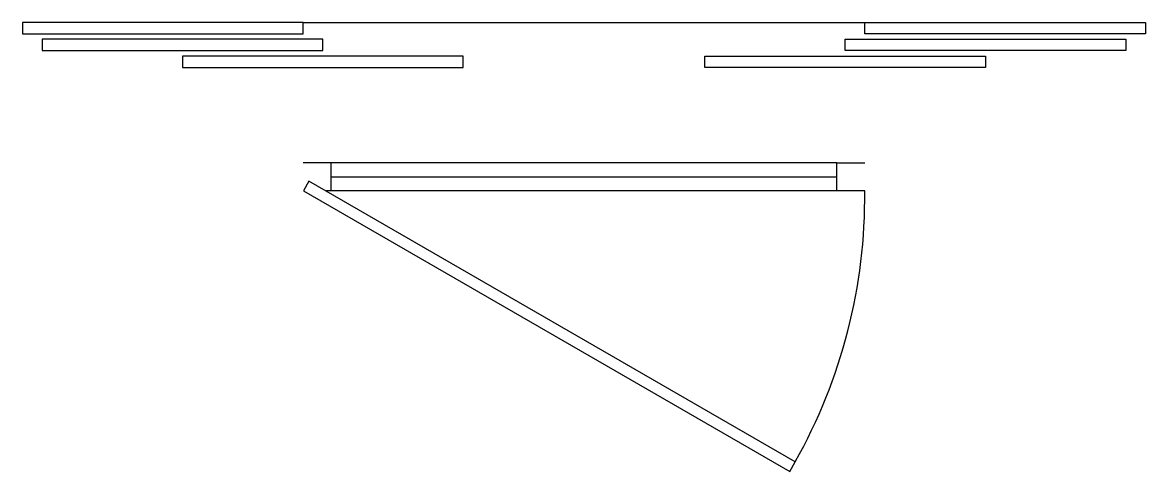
# Model space of a CAD drawing. Header units: millimetres. Extents: x -15 to 185, y 2033 to 2113.
import ezdxf

# ---------------------------------------------------------------- set-up
doc = ezdxf.new("R2010")
doc.units = ezdxf.units.MM

msp = doc.modelspace()

# ---------------------------------------------------------------- linework, layer by layer
for p, q in [((34.62, 2112.9), (134.62, 2112.9)), ((39.62, 2087.9), (34.62, 2087.9)), ((39.62, 2082.9), (39.62, 2087.9)), ((129.62, 2087.9), (39.62, 2087.9)), ((129.62, 2082.9), (129.62, 2087.9)), ((129.62, 2087.9), (134.62, 2087.9)), ((39.62, 2085.4), (129.62, 2085.4)), ((134.62, 2082.9), (38.72, 2082.9)), ((129.62, 2082.9), (39.62, 2082.9))]:
    msp.add_line(p, q)
for points in [[(34.62, 2112.9), (-15.38, 2112.9), (-15.38, 2110.9), (34.62, 2110.9)], [(134.62, 2112.9), (184.62, 2112.9), (184.62, 2110.9), (134.62, 2110.9)], [(38.12, 2109.9), (-11.88, 2109.9), (-11.88, 2107.9), (38.12, 2107.9)], [(131.12, 2109.9), (181.12, 2109.9), (181.12, 2107.9), (131.12, 2107.9)], [(63.12, 2106.9), (13.12, 2106.9), (13.12, 2104.9), (63.12, 2104.9)], [(106.12, 2106.9), (156.12, 2106.9), (156.12, 2104.9), (106.12, 2104.9)], [(122.25, 2034.67), (35.65, 2084.67), (34.65, 2082.94), (121.25, 2032.94)]]:
    msp.add_lwpolyline(points, close=True)
msp.add_arc((38.44, 2081.88), 96.18, 330.6099, 0.6099)

doc.saveas('drawing.dxf')
